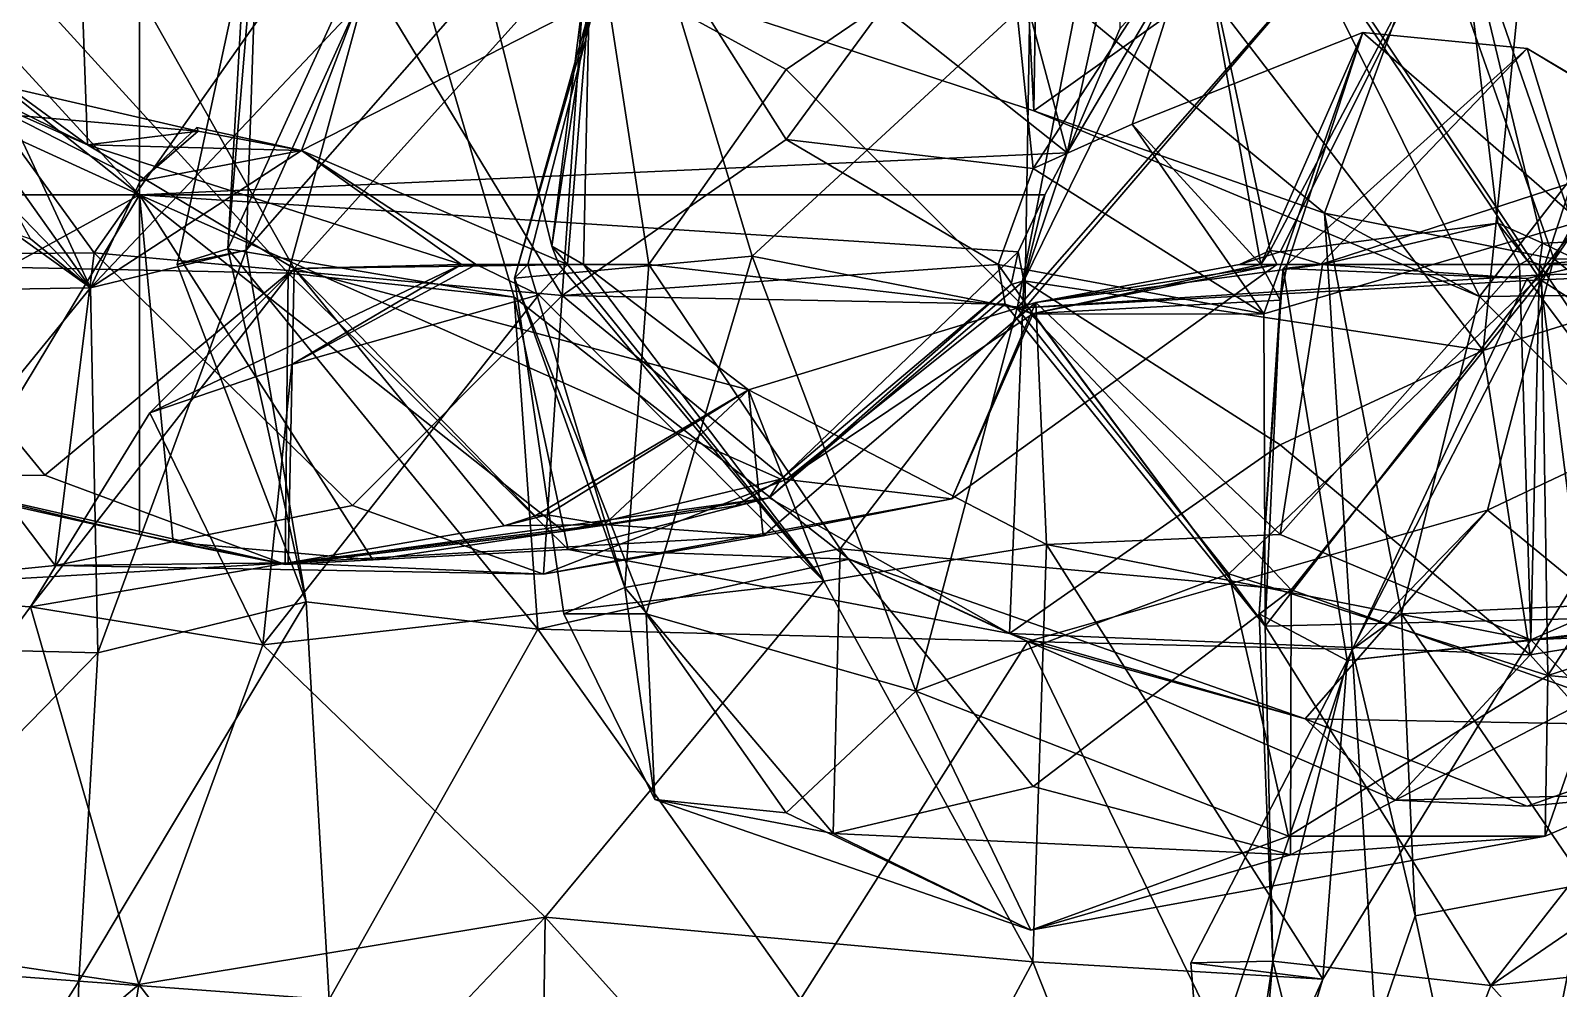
# Model space of a CAD drawing. Extents: x 290083 to 295691, y 4553739 to 4561622.
# Drawn here: x 294014.4 to 294092.4, y 4558674 to 4558722.9 of the extents above; entities that cross this region are included whole.
import ezdxf

# ---------------------------------------------------------------- set-up
doc = ezdxf.new("R2010")
doc.units = 0
doc.layers.add('Au_ppm_Pref_-_0_3', color=7, linetype='CONTINUOUS')

msp = doc.modelspace()

# ---------------------------------------------------------------- linework, layer by layer
at = {"layer": 'Au_ppm_Pref_-_0_3'}
for points in [[(294020, 4558714.485, 1944.21), (294004.933, 4558730.934, 1943.116), (294020, 4558754.17, 1941.615)], [(294020, 4558714.485, 1944.21), (294020, 4558754.17, 1941.615), (294067.305, 4558716.624, 1941.924)], [(294020, 4558754.17, 1941.615), (294060.63, 4558741.577, 1941.535), (294067.305, 4558716.624, 1941.924)], [(294067.305, 4558716.624, 1941.924), (294060.63, 4558741.577, 1941.535), (294070, 4558728.795, 1941.69)], [(294029.791, 4558728.744, 1871.391), (294041.559, 4558709.344, 1868.833), (294043.193, 4558732.762, 1867.617)], [(294052.974, 4558717.298, 1867.073), (294043.193, 4558732.762, 1867.617), (294041.559, 4558709.344, 1868.833)], [(294063.889, 4558732.182, 1865.335), (294043.193, 4558732.762, 1867.617), (294052.974, 4558717.298, 1867.073)], [(294043.665, 4558725.982, 1806.186), (294045.129, 4558731.682, 1812.45), (294039.13, 4558710.224, 1811.152)], [(294045.129, 4558731.682, 1812.45), (294051.239, 4558711.346, 1818.308), (294039.13, 4558710.224, 1811.152)], [(294068.36, 4558727.169, 1816.779), (294051.239, 4558711.346, 1818.308), (294045.129, 4558731.682, 1812.45)], [(294052.974, 4558717.298, 1867.073), (294065.573, 4558715.831, 1869.251), (294063.889, 4558732.182, 1865.335)], [(294073.99, 4558728.741, 1872.141), (294063.889, 4558732.182, 1865.335), (294065.573, 4558715.831, 1869.251)], [(294020, 4558714.485, 1944.21), (294002.825, 4558728.117, 1943.298), (294004.933, 4558730.934, 1943.116)], [(294087.278, 4558729.809, 1878.266), (294107.565, 4558716.855, 1876.827), (294114.126, 4558731.361, 1878.569)], [(294017.353, 4558717.029, 1895.654), (294003.129, 4558723.306, 1894.643), (294016.875, 4558730.268, 1889.346)], [(294027.577, 4558710.483, 1936.167), (294032.954, 4558730.207, 1930.76), (294012.967, 4558726.548, 1935.017)], [(294016.875, 4558730.268, 1889.346), (294043.002, 4558727.518, 1888.504), (294027.894, 4558710.722, 1888.793)], [(294017.353, 4558717.029, 1895.654), (294016.875, 4558730.268, 1889.346), (294027.894, 4558710.722, 1888.793)], [(294024.511, 4558711.726, 1924.818), (294021.917, 4558710.923, 1918.402), (294026.06, 4558730.1, 1918.571)], [(294026.06, 4558730.1, 1918.571), (294021.917, 4558710.923, 1918.402), (294025.446, 4558711.655, 1912.109)], [(294039.106, 4558709.253, 1930.624), (294024.511, 4558711.726, 1924.818), (294032.954, 4558730.207, 1930.76)], [(294032.954, 4558730.207, 1930.76), (294024.511, 4558711.726, 1924.818), (294025.476, 4558728.741, 1924.341)], [(294025.476, 4558728.741, 1924.341), (294024.511, 4558711.726, 1924.818), (294026.06, 4558730.1, 1918.571)], [(294039.756, 4558727.984, 1912.637), (294026.06, 4558730.1, 1918.571), (294025.446, 4558711.655, 1912.109)], [(294039.106, 4558709.253, 1930.624), (294032.954, 4558730.207, 1930.76), (294027.577, 4558710.483, 1936.167)], [(294052.974, 4558720.881, 1802.235), (294065.489, 4558729.417, 1805.355), (294043.665, 4558725.982, 1806.186)], [(294065.158, 4558708.712, 1801.386), (294065.489, 4558729.417, 1805.355), (294052.974, 4558720.881, 1802.235)], [(294080.405, 4558726.557, 1801.396), (294065.489, 4558729.417, 1805.355), (294065.158, 4558708.712, 1801.386)], [(294077.668, 4558711.635, 1876.827), (294087.278, 4558729.809, 1878.266), (294073.99, 4558728.741, 1872.141)], [(294087.278, 4558729.809, 1878.266), (294077.668, 4558711.635, 1876.827), (294078.172, 4558711.57, 1877.043)], [(294089.273, 4558713.041, 1882.766), (294087.278, 4558729.809, 1878.266), (294078.172, 4558711.57, 1877.043)], [(294089.273, 4558713.041, 1882.766), (294091.547, 4558712.02, 1882.766), (294087.278, 4558729.809, 1878.266)], [(294087.278, 4558729.809, 1878.266), (294091.547, 4558712.02, 1882.766), (294093.809, 4558710.923, 1881.334)], [(294087.278, 4558729.809, 1878.266), (294093.809, 4558710.923, 1881.334), (294099.034, 4558717.055, 1876.827)], [(294087.278, 4558729.809, 1878.266), (294099.034, 4558717.055, 1876.827), (294107.565, 4558716.855, 1876.827)], [(294003.737, 4558711.406, 1877.038), (294017.687, 4558711.522, 1871.197), (294005.231, 4558728.741, 1872.139)], [(294029.791, 4558728.744, 1871.391), (294005.231, 4558728.741, 1872.139), (294017.687, 4558711.522, 1871.197)], [(294029.791, 4558728.744, 1871.391), (294017.687, 4558711.522, 1871.197), (294041.559, 4558709.344, 1868.833)], [(294043.002, 4558727.518, 1888.504), (294036.869, 4558728.741, 1894.645), (294041.035, 4558711.857, 1894.645)], [(294042.922, 4558724.24, 1900.883), (294041.035, 4558711.857, 1894.645), (294036.869, 4558728.741, 1894.645)], [(294085.98, 4558728.741, 1914.721), (294065.24, 4558726.104, 1912.65), (294080.433, 4558713.538, 1911.673)], [(294073.99, 4558728.741, 1872.141), (294065.573, 4558715.831, 1869.251), (294070.633, 4558718.079, 1870.887)], [(294067.305, 4558716.624, 1941.924), (294070, 4558728.795, 1941.69), (294070, 4558722.958, 1941.792)], [(294073.99, 4558728.741, 1872.141), (294070.633, 4558718.079, 1870.887), (294077.186, 4558710.923, 1876.362)], [(294073.99, 4558728.741, 1872.141), (294077.186, 4558710.923, 1876.362), (294077.668, 4558711.635, 1876.827)], [(294078.956, 4558728.294, 1905.241), (294103.716, 4558729.183, 1904.318), (294088.335, 4558709.292, 1905.512)], [(294085.98, 4558728.741, 1914.721), (294080.433, 4558713.538, 1911.673), (294092.123, 4558711.218, 1918.062)], [(294091.5, 4558710.394, 1821.499), (294080.564, 4558726.76, 1821.585), (294097.517, 4558728.741, 1820.613)], [(294100.69, 4558726.689, 1919.501), (294085.98, 4558728.741, 1914.721), (294092.123, 4558711.218, 1918.062)], [(294116.415, 4558709.592, 1904.893), (294088.335, 4558709.292, 1905.512), (294103.716, 4558729.183, 1904.318)], [(294091.5, 4558710.394, 1821.499), (294097.517, 4558728.741, 1820.613), (294105.319, 4558710.768, 1820.084)], [(294002.829, 4558722.347, 1943.926), (294002.825, 4558728.117, 1943.298), (294020, 4558714.485, 1944.21)], [(294039.756, 4558727.984, 1912.637), (294025.446, 4558711.655, 1912.109), (294031.063, 4558724.091, 1906.523)], [(294065.611, 4558718.768, 1906.523), (294051.596, 4558723.398, 1906.253), (294065.745, 4558727.823, 1900.641)], [(294088.335, 4558709.292, 1905.512), (294065.611, 4558718.768, 1906.523), (294078.956, 4558728.294, 1905.241)], [(294078.956, 4558728.294, 1905.241), (294065.611, 4558718.768, 1906.523), (294065.745, 4558727.823, 1900.641)], [(294073.18, 4558726.549, 1940.614), (294090.712, 4558728.26, 1938.833), (294088.53, 4558706.541, 1939.642)], [(294088.53, 4558706.541, 1939.642), (294090.712, 4558728.26, 1938.833), (294103.334, 4558711.19, 1938.829)], [(294103.334, 4558711.19, 1938.829), (294090.712, 4558728.26, 1938.833), (294113.31, 4558726.792, 1935.562)], [(294043.002, 4558727.518, 1888.504), (294042.638, 4558710.923, 1893.578), (294027.894, 4558710.722, 1888.793)], [(294043.002, 4558727.518, 1888.504), (294041.035, 4558711.857, 1894.645), (294042.638, 4558710.923, 1893.578)], [(294051.239, 4558711.346, 1818.308), (294068.36, 4558727.169, 1816.779), (294064.76, 4558708.7, 1821.458)], [(294068.36, 4558727.169, 1816.779), (294080.564, 4558726.76, 1821.585), (294064.76, 4558708.7, 1821.458)], [(294006.368, 4558710.923, 1938.007), (294027.577, 4558710.483, 1936.167), (294012.967, 4558726.548, 1935.017)], [(294091.5, 4558710.394, 1821.499), (294064.76, 4558708.7, 1821.458), (294080.564, 4558726.76, 1821.585)], [(294065.093, 4558710.1, 1941.682), (294067.305, 4558716.624, 1941.924), (294073.18, 4558726.549, 1940.614)], [(294073.18, 4558726.549, 1940.614), (294088.53, 4558706.541, 1939.642), (294065.093, 4558710.1, 1941.682)], [(294080.405, 4558726.557, 1801.396), (294065.158, 4558708.712, 1801.386), (294091.442, 4558710.142, 1801.367)], [(294067.305, 4558716.624, 1941.924), (294070, 4558722.958, 1941.792), (294073.18, 4558726.549, 1940.614)], [(294080.405, 4558726.557, 1801.396), (294091.442, 4558710.142, 1801.367), (294101.517, 4558724.843, 1801.788)], [(294100.69, 4558726.689, 1919.501), (294092.123, 4558711.218, 1918.062), (294109.109, 4558710.923, 1918.952)], [(294043.665, 4558725.982, 1806.186), (294039.13, 4558710.224, 1811.152), (294039.802, 4558710.923, 1805.555)], [(294043.665, 4558725.982, 1806.186), (294039.802, 4558710.923, 1805.555), (294045.985, 4558710.923, 1802.26)], [(294043.665, 4558725.982, 1806.186), (294045.985, 4558710.923, 1802.26), (294052.974, 4558720.881, 1802.235)], [(294051.596, 4558723.398, 1906.253), (294065.611, 4558718.768, 1906.523), (294065.24, 4558726.104, 1912.65)], [(294065.611, 4558718.768, 1906.523), (294080.433, 4558713.538, 1911.673), (294065.24, 4558726.104, 1912.65)], [(294091.442, 4558710.142, 1801.367), (294109.689, 4558710.923, 1802.576), (294101.517, 4558724.843, 1801.788)], [(294031.063, 4558724.091, 1906.523), (294025.446, 4558711.655, 1912.109), (294017.506, 4558709.742, 1905.438)], [(294028.262, 4558716.744, 1900.984), (294031.063, 4558724.091, 1906.523), (294017.506, 4558709.742, 1905.438)], [(294031.063, 4558724.091, 1906.523), (294028.262, 4558716.744, 1900.984), (294042.922, 4558724.24, 1900.883)], [(294028.262, 4558716.744, 1900.984), (294041.837, 4558710.923, 1895.334), (294042.922, 4558724.24, 1900.883)], [(294042.922, 4558724.24, 1900.883), (294041.837, 4558710.923, 1895.334), (294041.035, 4558711.857, 1894.645)], [(294017.353, 4558717.029, 1895.654), (294009.598, 4558720.852, 1900.584), (294003.129, 4558723.306, 1894.643)], [(293999.455, 4558714.485, 1944.894), (294002.829, 4558722.347, 1943.926), (294020, 4558714.485, 1944.21)], [(294082.394, 4558722.771, 1870.887), (294077.186, 4558710.923, 1876.362), (294070.633, 4558718.079, 1870.887)], [(294082.394, 4558722.771, 1870.887), (294070.633, 4558718.079, 1870.887), (294077.342, 4558708.409, 1866.797)], [(294082.394, 4558722.771, 1870.887), (294078.524, 4558710.923, 1876.661), (294077.186, 4558710.923, 1876.362)], [(294082.394, 4558722.771, 1870.887), (294077.342, 4558708.409, 1866.797), (294093.47, 4558713.123, 1869.104)], [(294082.394, 4558722.771, 1870.887), (294090.771, 4558721.946, 1874.562), (294078.524, 4558710.923, 1876.661)], [(294082.394, 4558722.771, 1870.887), (294093.47, 4558713.123, 1869.104), (294090.771, 4558721.946, 1874.562)], [(294080.227, 4558710.923, 1876.827), (294078.524, 4558710.923, 1876.661), (294090.771, 4558721.946, 1874.562)], [(294080.227, 4558710.923, 1876.827), (294090.771, 4558721.946, 1874.562), (294099.034, 4558717.055, 1876.827)], [(294090.771, 4558721.946, 1874.562), (294093.47, 4558713.123, 1869.104), (294103.371, 4558714.366, 1875.679)], [(294090.771, 4558721.946, 1874.562), (294103.371, 4558714.366, 1875.679), (294099.034, 4558717.055, 1876.827)], [(294017.506, 4558709.742, 1905.438), (294013.59, 4558713.786, 1904.358), (294009.598, 4558720.852, 1900.584)], [(294009.598, 4558720.852, 1900.584), (294017.353, 4558717.029, 1895.654), (294013.349, 4558719.966, 1900.519)], [(294013.404, 4558718.558, 1901.394), (294017.506, 4558709.742, 1905.438), (294009.598, 4558720.852, 1900.584)], [(294065.158, 4558708.712, 1801.386), (294052.974, 4558720.881, 1802.235), (294045.985, 4558710.923, 1802.26)], [(294023.002, 4558717.724, 1900.445), (294013.349, 4558719.966, 1900.519), (294017.353, 4558717.029, 1895.654)], [(294013.349, 4558719.966, 1900.519), (294023.002, 4558717.724, 1900.445), (294013.404, 4558718.558, 1901.394)], [(294020.034, 4558715.183, 1902.494), (294017.506, 4558709.742, 1905.438), (294013.404, 4558718.558, 1901.394)], [(294013.404, 4558718.558, 1901.394), (294023.002, 4558717.724, 1900.445), (294020.034, 4558715.183, 1902.494)], [(294088.335, 4558709.292, 1905.512), (294080.433, 4558713.538, 1911.673), (294065.611, 4558718.768, 1906.523)], [(294028.262, 4558716.744, 1900.984), (294023.002, 4558717.724, 1900.445), (294017.353, 4558717.029, 1895.654)], [(294022.923, 4558717.919, 1900.869), (294028.262, 4558716.744, 1900.984), (294020.034, 4558715.183, 1902.494)], [(294023.002, 4558717.724, 1900.445), (294022.923, 4558717.919, 1900.869), (294020.034, 4558715.183, 1902.494)], [(294028.262, 4558716.744, 1900.984), (294022.923, 4558717.919, 1900.869), (294023.002, 4558717.724, 1900.445)], [(294070.633, 4558718.079, 1870.887), (294065.573, 4558715.831, 1869.251), (294077.342, 4558708.409, 1866.797)], [(294028.262, 4558716.744, 1900.984), (294017.353, 4558717.029, 1895.654), (294036.428, 4558710.923, 1894.645)], [(294036.428, 4558710.923, 1894.645), (294017.353, 4558717.029, 1895.654), (294027.894, 4558710.722, 1888.793)], [(294052.974, 4558717.298, 1867.073), (294041.559, 4558709.344, 1868.833), (294063.783, 4558710.923, 1870.043)], [(294052.974, 4558717.298, 1867.073), (294063.783, 4558710.923, 1870.043), (294065.573, 4558715.831, 1869.251)], [(294093.809, 4558710.923, 1881.334), (294080.227, 4558710.923, 1876.827), (294099.034, 4558717.055, 1876.827)], [(294020.034, 4558715.183, 1902.494), (294028.262, 4558716.744, 1900.984), (294017.506, 4558709.742, 1905.438)], [(294067.305, 4558716.624, 1941.924), (294066.176, 4558714.485, 1942.115), (294020, 4558714.485, 1944.21)], [(294028.262, 4558716.744, 1900.984), (294037.166, 4558710.923, 1896.157), (294041.837, 4558710.923, 1895.334)], [(294028.262, 4558716.744, 1900.984), (294036.428, 4558710.923, 1894.645), (294037.166, 4558710.923, 1896.157)], [(294065.093, 4558710.1, 1941.682), (294066.176, 4558714.485, 1942.115), (294067.305, 4558716.624, 1941.924)], [(294065.573, 4558715.831, 1869.251), (294063.783, 4558710.923, 1870.043), (294077.342, 4558708.409, 1866.797)], [(294002.714, 4558704.974, 1945.211), (293999.455, 4558714.485, 1944.894), (294020, 4558714.485, 1944.21)], [(294020, 4558714.485, 1944.21), (294010.793, 4558699.228, 1945.198), (294002.714, 4558704.974, 1945.211)], [(294020, 4558714.485, 1944.21), (294020, 4558697.15, 1944.985), (294010.793, 4558699.228, 1945.198)], [(294020, 4558714.485, 1944.21), (294021.724, 4558696.764, 1944.902), (294020, 4558697.15, 1944.985)], [(294020, 4558714.485, 1944.21), (294031.905, 4558695.864, 1944.353), (294021.724, 4558696.764, 1944.902)], [(294020, 4558714.485, 1944.21), (294041.627, 4558697.32, 1943.725), (294031.905, 4558695.864, 1944.353)], [(294064.809, 4558711.575, 1942.261), (294020, 4558714.485, 1944.21), (294066.176, 4558714.485, 1942.115)], [(294041.627, 4558697.32, 1943.725), (294020, 4558714.485, 1944.21), (294052.708, 4558699.978, 1943.146)], [(294052.708, 4558699.978, 1943.146), (294020, 4558714.485, 1944.21), (294064.809, 4558711.575, 1942.261)], [(294064.809, 4558711.575, 1942.261), (294066.176, 4558714.485, 1942.115), (294065.093, 4558710.1, 1941.682)], [(294017.506, 4558709.742, 1905.438), (294014.442, 4558712.243, 1905.194), (294013.59, 4558713.786, 1904.358)], [(294077.412, 4558692.469, 1870.643), (294093.47, 4558713.123, 1869.104), (294077.342, 4558708.409, 1866.797)], [(294103.746, 4558693.105, 1868.127), (294093.47, 4558713.123, 1869.104), (294077.412, 4558692.469, 1870.643)], [(294080.33, 4558710.923, 1882.766), (294089.273, 4558713.041, 1882.766), (294078.172, 4558711.57, 1877.043)], [(294080.33, 4558710.923, 1882.766), (294090.375, 4558710.923, 1882.953), (294089.273, 4558713.041, 1882.766)], [(294092.123, 4558711.218, 1918.062), (294080.433, 4558713.538, 1911.673), (294081.849, 4558691.275, 1918.685)], [(294081.849, 4558691.275, 1918.685), (294080.433, 4558713.538, 1911.673), (294084.354, 4558693.105, 1911.074)], [(294084.354, 4558693.105, 1911.074), (294080.433, 4558713.538, 1911.673), (294088.335, 4558709.292, 1905.512)], [(294090.375, 4558710.923, 1882.953), (294090.771, 4558711.135, 1882.837), (294089.273, 4558713.041, 1882.766)], [(294091.547, 4558712.02, 1882.766), (294089.273, 4558713.041, 1882.766), (294090.771, 4558711.135, 1882.837)], [(294103.371, 4558693.272, 1882.822), (294114, 4558712.995, 1883.379), (294091.402, 4558710.923, 1883.063)], [(294091.547, 4558712.02, 1882.766), (294091.402, 4558710.923, 1883.063), (294114, 4558712.995, 1883.379)], [(294114, 4558712.995, 1883.379), (294093.809, 4558710.923, 1881.334), (294091.547, 4558712.02, 1882.766)], [(294017.506, 4558709.742, 1905.438), (293989.62, 4558709.273, 1904.385), (294013.64, 4558712.51, 1905.15)], [(294017.506, 4558709.742, 1905.438), (294013.64, 4558712.51, 1905.15), (294014.442, 4558712.243, 1905.194)], [(294002.233, 4558694.231, 1883.304), (294015.708, 4558695.572, 1877.398), (294003.737, 4558711.406, 1877.038)], [(294003.737, 4558711.406, 1877.038), (294015.708, 4558695.572, 1877.398), (294017.687, 4558711.522, 1871.197)], [(294015.708, 4558695.572, 1877.398), (294030.857, 4558698.629, 1871.276), (294017.687, 4558711.522, 1871.197)], [(294017.876, 4558691.114, 1911.943), (294017.506, 4558709.742, 1905.438), (294025.446, 4558711.655, 1912.109)], [(294017.687, 4558711.522, 1871.197), (294030.857, 4558698.629, 1871.276), (294041.559, 4558709.344, 1868.833)], [(294028.499, 4558693.715, 1918.579), (294017.876, 4558691.114, 1911.943), (294025.446, 4558711.655, 1912.109)], [(294021.917, 4558710.923, 1918.402), (294024.511, 4558711.726, 1924.818), (294028.499, 4558693.715, 1918.579)], [(294025.446, 4558711.655, 1912.109), (294021.917, 4558710.923, 1918.402), (294028.499, 4558693.715, 1918.579)], [(294040.315, 4558692.328, 1924.568), (294024.511, 4558711.726, 1924.818), (294039.106, 4558709.253, 1930.624)], [(294024.511, 4558711.726, 1924.818), (294040.315, 4558692.328, 1924.568), (294028.499, 4558693.715, 1918.579)], [(294051.239, 4558711.346, 1818.308), (294045.846, 4558693.105, 1814.854), (294039.13, 4558710.224, 1811.152)], [(294041.837, 4558710.923, 1895.334), (294041.381, 4558710.923, 1894.645), (294041.035, 4558711.857, 1894.645)], [(294041.381, 4558710.923, 1894.645), (294042.638, 4558710.923, 1893.578), (294041.035, 4558711.857, 1894.645)], [(294051.239, 4558711.346, 1818.308), (294059.6, 4558689.15, 1818.679), (294045.846, 4558693.105, 1814.854)], [(294059.6, 4558689.15, 1818.679), (294051.239, 4558711.346, 1818.308), (294064.76, 4558708.7, 1821.458)], [(294064.455, 4558709.902, 1942.325), (294052.708, 4558699.978, 1943.146), (294064.809, 4558711.575, 1942.261)], [(294064.809, 4558711.575, 1942.261), (294065.093, 4558710.1, 1941.682), (294064.455, 4558709.902, 1942.325)], [(294076.092, 4558710.923, 1877.807), (294078.172, 4558711.57, 1877.043), (294077.668, 4558711.635, 1876.827)], [(294076.092, 4558710.923, 1877.807), (294077.668, 4558711.635, 1876.827), (294078.003, 4558710.923, 1876.827)], [(294080.33, 4558710.923, 1882.766), (294078.172, 4558711.57, 1877.043), (294076.092, 4558710.923, 1877.807)], [(294077.668, 4558711.635, 1876.827), (294077.186, 4558710.923, 1876.362), (294078.003, 4558710.923, 1876.827)], [(294091.402, 4558710.923, 1883.063), (294091.547, 4558712.02, 1882.766), (294090.771, 4558711.135, 1882.837)], [(294007.554, 4558700.143, 1942.159), (294015.176, 4558700.183, 1938.579), (294006.368, 4558710.923, 1938.007)], [(294006.368, 4558710.923, 1938.007), (294015.176, 4558700.183, 1938.579), (294027.577, 4558710.483, 1936.167)], [(294014.452, 4558693.458, 1889.051), (294020.526, 4558703.358, 1894.645), (294027.894, 4558710.722, 1888.793)], [(294014.452, 4558693.458, 1889.051), (294027.894, 4558710.722, 1888.793), (294027.582, 4558695.706, 1882.593)], [(294027.775, 4558705.823, 1898.884), (294036.428, 4558710.923, 1894.645), (294020.526, 4558703.358, 1894.645)], [(294036.428, 4558710.923, 1894.645), (294027.894, 4558710.722, 1888.793), (294020.526, 4558703.358, 1894.645)], [(294027.894, 4558710.722, 1888.793), (294038.604, 4558697.593, 1886.484), (294027.582, 4558695.706, 1882.593)], [(294027.775, 4558705.823, 1898.884), (294040.375, 4558709.376, 1895.16), (294037.166, 4558710.923, 1896.157)], [(294027.775, 4558705.823, 1898.884), (294037.166, 4558710.923, 1896.157), (294036.428, 4558710.923, 1894.645)], [(294042.638, 4558710.923, 1893.578), (294051.054, 4558704.524, 1887.478), (294027.894, 4558710.722, 1888.793)], [(294027.894, 4558710.722, 1888.793), (294040.177, 4558698.098, 1887.135), (294038.604, 4558697.593, 1886.484)], [(294027.894, 4558710.722, 1888.793), (294051.054, 4558704.524, 1887.478), (294040.177, 4558698.098, 1887.135)], [(294037.166, 4558710.923, 1896.157), (294040.375, 4558709.376, 1895.16), (294041.837, 4558710.923, 1895.334)], [(294044.761, 4558694.453, 1806.069), (294039.802, 4558710.923, 1805.555), (294039.13, 4558710.224, 1811.152)], [(294039.802, 4558710.923, 1805.555), (294044.761, 4558694.453, 1806.069), (294045.985, 4558710.923, 1802.26)], [(294054.902, 4558694.761, 1895.243), (294041.837, 4558710.923, 1895.334), (294040.375, 4558709.376, 1895.16)], [(294054.902, 4558694.761, 1895.243), (294041.381, 4558710.923, 1894.645), (294041.837, 4558710.923, 1895.334)], [(294054.902, 4558694.761, 1895.243), (294042.638, 4558710.923, 1893.578), (294041.381, 4558710.923, 1894.645)], [(294064.144, 4558708.902, 1870.887), (294063.783, 4558710.923, 1870.043), (294041.559, 4558709.344, 1868.833)], [(294054.902, 4558694.761, 1895.243), (294051.054, 4558704.524, 1887.478), (294042.638, 4558710.923, 1893.578)], [(294044.761, 4558694.453, 1806.069), (294055.736, 4558696.421, 1802.023), (294045.985, 4558710.923, 1802.26)], [(294065.158, 4558708.712, 1801.386), (294045.985, 4558710.923, 1802.26), (294055.736, 4558696.421, 1802.023)], [(294065.719, 4558708.984, 1882.885), (294078.003, 4558710.923, 1876.827), (294061.426, 4558698.969, 1876.827)], [(294078.003, 4558710.923, 1876.827), (294065.573, 4558708.429, 1871.719), (294061.426, 4558698.969, 1876.827)], [(294064.144, 4558708.902, 1870.887), (294065.573, 4558708.392, 1870.044), (294063.783, 4558710.923, 1870.043)], [(294077.342, 4558708.409, 1866.797), (294063.783, 4558710.923, 1870.043), (294065.573, 4558708.392, 1870.044)], [(294078.003, 4558710.923, 1876.827), (294077.186, 4558710.923, 1876.362), (294065.573, 4558708.429, 1871.719)], [(294078.172, 4558709.105, 1876.221), (294065.573, 4558708.429, 1871.719), (294077.186, 4558710.923, 1876.362)], [(294080.33, 4558710.923, 1882.766), (294065.719, 4558708.984, 1882.885), (294078.172, 4558697.153, 1884.115)], [(294065.719, 4558708.984, 1882.885), (294080.33, 4558710.923, 1882.766), (294076.092, 4558710.923, 1877.807)], [(294065.719, 4558708.984, 1882.885), (294076.092, 4558710.923, 1877.807), (294078.003, 4558710.923, 1876.827)], [(294081.588, 4558690.715, 1881.953), (294077.106, 4558693.105, 1876.827), (294078.318, 4558710.717, 1876.827)], [(294078.172, 4558709.105, 1876.221), (294078.318, 4558710.717, 1876.827), (294077.106, 4558693.105, 1876.827)], [(294078.524, 4558710.923, 1876.661), (294078.172, 4558709.105, 1876.221), (294077.186, 4558710.923, 1876.362)], [(294080.33, 4558710.923, 1882.766), (294078.172, 4558697.153, 1884.115), (294090.375, 4558710.923, 1882.953)], [(294090.961, 4558691.782, 1889.148), (294090.375, 4558710.923, 1882.953), (294078.172, 4558697.153, 1884.115)], [(294078.318, 4558710.717, 1876.827), (294078.172, 4558709.105, 1876.221), (294078.524, 4558710.923, 1876.661)], [(294090.771, 4558710.209, 1882.528), (294078.318, 4558710.717, 1876.827), (294080.227, 4558710.923, 1876.827)], [(294078.318, 4558710.717, 1876.827), (294078.524, 4558710.923, 1876.661), (294080.227, 4558710.923, 1876.827)], [(294081.588, 4558690.715, 1881.953), (294078.318, 4558710.717, 1876.827), (294090.771, 4558710.209, 1882.528)], [(294090.771, 4558710.209, 1882.528), (294080.227, 4558710.923, 1876.827), (294093.809, 4558710.923, 1881.334)], [(294088.751, 4558698.387, 1925.15), (294092.123, 4558711.218, 1918.062), (294081.849, 4558691.275, 1918.685)], [(294088.53, 4558706.541, 1939.642), (294103.334, 4558711.19, 1938.829), (294090.922, 4558691.009, 1938.486)], [(294100.956, 4558704.154, 1923.223), (294092.123, 4558711.218, 1918.062), (294088.751, 4558698.387, 1925.15)], [(294090.375, 4558710.923, 1882.953), (294091.402, 4558710.923, 1883.063), (294090.771, 4558711.135, 1882.837)], [(294091.402, 4558710.923, 1883.063), (294090.375, 4558710.923, 1882.953), (294090.961, 4558691.782, 1889.148)], [(294103.481, 4558693.115, 1882.677), (294090.771, 4558710.209, 1882.528), (294093.809, 4558710.923, 1881.334)], [(294113.716, 4558694.735, 1935.605), (294090.922, 4558691.009, 1938.486), (294103.334, 4558711.19, 1938.829)], [(294103.371, 4558693.272, 1882.822), (294091.402, 4558710.923, 1883.063), (294090.961, 4558691.782, 1889.148)], [(294091.442, 4558710.142, 1801.367), (294103.371, 4558702.558, 1802.767), (294109.689, 4558710.923, 1802.576)], [(294091.5, 4558710.394, 1821.499), (294105.319, 4558710.768, 1820.084), (294091.83, 4558689.962, 1819.263)], [(294091.83, 4558689.962, 1819.263), (294105.319, 4558710.768, 1820.084), (294108.944, 4558695.459, 1816.549)], [(294109.109, 4558710.923, 1918.952), (294092.123, 4558711.218, 1918.062), (294100.956, 4558704.154, 1923.223)], [(294015.176, 4558700.183, 1938.579), (294027.423, 4558695.619, 1942.379), (294027.577, 4558710.483, 1936.167)], [(294027.423, 4558695.619, 1942.379), (294041.867, 4558696.393, 1936.613), (294027.577, 4558710.483, 1936.167)], [(294041.867, 4558696.393, 1936.613), (294039.106, 4558709.253, 1930.624), (294027.577, 4558710.483, 1936.167)], [(294041.639, 4558693.105, 1811.494), (294039.13, 4558710.224, 1811.152), (294045.846, 4558693.105, 1814.854)], [(294044.761, 4558694.453, 1806.069), (294039.13, 4558710.224, 1811.152), (294041.639, 4558693.105, 1811.494)], [(294065.093, 4558710.1, 1941.682), (294052.121, 4558699.02, 1942.376), (294064.455, 4558709.902, 1942.325)], [(294064.371, 4558692.095, 1936.209), (294052.121, 4558699.02, 1942.376), (294065.093, 4558710.1, 1941.682)], [(294064.455, 4558709.902, 1942.325), (294052.121, 4558699.02, 1942.376), (294052.708, 4558699.978, 1943.146)], [(294065.093, 4558710.1, 1941.682), (294078.172, 4558701.733, 1939.283), (294064.371, 4558692.095, 1936.209)], [(294075.563, 4558695.136, 1821.466), (294064.76, 4558708.7, 1821.458), (294091.5, 4558710.394, 1821.499)], [(294065.093, 4558710.1, 1941.682), (294088.53, 4558706.541, 1939.642), (294078.172, 4558701.733, 1939.283)], [(294091.442, 4558710.142, 1801.367), (294065.158, 4558708.712, 1801.386), (294078.729, 4558694.325, 1801.723)], [(294091.83, 4558689.962, 1819.263), (294075.563, 4558695.136, 1821.466), (294091.5, 4558710.394, 1821.499)], [(294078.729, 4558694.325, 1801.723), (294094.161, 4558688.866, 1804.065), (294091.442, 4558710.142, 1801.367)], [(294103.481, 4558693.115, 1882.677), (294081.588, 4558690.715, 1881.953), (294090.771, 4558710.209, 1882.528)], [(294091.442, 4558710.142, 1801.367), (294094.161, 4558688.866, 1804.065), (294103.371, 4558702.558, 1802.767)], [(293989.62, 4558709.273, 1904.385), (294017.506, 4558709.742, 1905.438), (294002.644, 4558691.498, 1905.796)], [(294002.644, 4558691.498, 1905.796), (294017.506, 4558709.742, 1905.438), (294017.876, 4558691.114, 1911.943)], [(294054.902, 4558694.761, 1895.243), (294040.375, 4558709.376, 1895.16), (294026.295, 4558691.522, 1896.422)], [(294027.775, 4558705.823, 1898.884), (294026.295, 4558691.522, 1896.422), (294040.375, 4558709.376, 1895.16)], [(294041.559, 4558709.344, 1868.833), (294030.857, 4558698.629, 1871.276), (294040.599, 4558695.127, 1876.614)], [(294041.867, 4558696.393, 1936.613), (294056.188, 4558695.895, 1930.305), (294039.106, 4558709.253, 1930.624)], [(294039.106, 4558709.253, 1930.624), (294056.188, 4558695.895, 1930.305), (294040.315, 4558692.328, 1924.568)], [(294040.599, 4558695.127, 1876.614), (294052.974, 4558699.952, 1873.17), (294041.559, 4558709.344, 1868.833)], [(294052.974, 4558699.952, 1873.17), (294064.144, 4558708.902, 1870.887), (294041.559, 4558709.344, 1868.833)], [(294078.172, 4558709.105, 1876.221), (294077.412, 4558692.469, 1870.643), (294065.573, 4558708.429, 1871.719)], [(294078.172, 4558709.105, 1876.221), (294077.106, 4558693.105, 1876.827), (294077.412, 4558692.469, 1870.643)], [(294084.354, 4558693.105, 1911.074), (294088.335, 4558709.292, 1905.512), (294103.566, 4558693.976, 1906.779)], [(294116.415, 4558709.592, 1904.893), (294103.566, 4558693.976, 1906.779), (294088.335, 4558709.292, 1905.512)], [(294051.054, 4558704.524, 1887.478), (294066.262, 4558696.64, 1889.578), (294065.719, 4558708.984, 1882.885)], [(294051.054, 4558704.524, 1887.478), (294065.719, 4558708.984, 1882.885), (294051.801, 4558697.082, 1881.993)], [(294051.801, 4558697.082, 1881.993), (294065.719, 4558708.984, 1882.885), (294061.426, 4558698.969, 1876.827)], [(294052.974, 4558699.952, 1873.17), (294065.573, 4558708.429, 1871.719), (294064.144, 4558708.902, 1870.887)], [(294052.974, 4558699.952, 1873.17), (294061.426, 4558698.969, 1876.827), (294065.573, 4558708.429, 1871.719)], [(294065.158, 4558708.712, 1801.386), (294055.736, 4558696.421, 1802.023), (294078.729, 4558694.325, 1801.723)], [(294064.76, 4558708.7, 1821.458), (294075.563, 4558695.136, 1821.466), (294059.6, 4558689.15, 1818.679)], [(294064.144, 4558708.902, 1870.887), (294065.573, 4558708.429, 1871.719), (294077.412, 4558692.469, 1870.643)], [(294065.573, 4558708.392, 1870.044), (294064.144, 4558708.902, 1870.887), (294077.412, 4558692.469, 1870.643)], [(294077.342, 4558708.409, 1866.797), (294065.573, 4558708.392, 1870.044), (294077.412, 4558692.469, 1870.643)], [(294066.262, 4558696.64, 1889.578), (294078.172, 4558697.153, 1884.115), (294065.719, 4558708.984, 1882.885)], [(294090.922, 4558691.009, 1938.486), (294078.172, 4558701.733, 1939.283), (294088.53, 4558706.541, 1939.642)], [(294027.775, 4558705.823, 1898.884), (294020.526, 4558703.358, 1894.645), (294026.295, 4558691.522, 1896.422)], [(294040.177, 4558698.098, 1887.135), (294051.054, 4558704.524, 1887.478), (294040.793, 4558698.155, 1887.123)], [(294043.724, 4558697.657, 1885.609), (294040.793, 4558698.155, 1887.123), (294051.054, 4558704.524, 1887.478)], [(294043.724, 4558697.657, 1885.609), (294051.054, 4558704.524, 1887.478), (294051.801, 4558697.082, 1881.993)], [(294054.902, 4558694.761, 1895.243), (294066.262, 4558696.64, 1889.578), (294051.054, 4558704.524, 1887.478)], [(294100.956, 4558704.154, 1923.223), (294088.751, 4558698.387, 1925.15), (294102.186, 4558687.343, 1929.82)], [(294026.295, 4558691.522, 1896.422), (294020.526, 4558703.358, 1894.645), (294014.452, 4558693.458, 1889.051)], [(294078.172, 4558701.733, 1939.283), (294090.922, 4558691.009, 1938.486), (294064.371, 4558692.095, 1936.209)], [(294007.554, 4558700.143, 1942.159), (294027.423, 4558695.619, 1942.379), (294015.176, 4558700.183, 1938.579)], [(294020, 4558697.15, 1944.985), (294007.554, 4558700.143, 1942.159), (294010.793, 4558699.228, 1945.198)], [(294027.423, 4558695.619, 1942.379), (294007.554, 4558700.143, 1942.159), (294020, 4558697.15, 1944.985)], [(294040.599, 4558695.127, 1876.614), (294061.426, 4558698.969, 1876.827), (294052.974, 4558699.952, 1873.17)], [(294050.399, 4558698.61, 1943.29), (294041.627, 4558697.32, 1943.725), (294052.708, 4558699.978, 1943.146)], [(294052.121, 4558699.02, 1942.376), (294050.399, 4558698.61, 1943.29), (294052.708, 4558699.978, 1943.146)], [(294102.92, 4558692.306, 1894.861), (294110.811, 4558700.4, 1888.705), (294090.961, 4558691.782, 1889.148)], [(294103.371, 4558693.272, 1882.822), (294090.961, 4558691.782, 1889.148), (294110.811, 4558700.4, 1888.705)], [(294052.121, 4558699.02, 1942.376), (294027.423, 4558695.619, 1942.379), (294041.627, 4558697.32, 1943.725)], [(294052.121, 4558699.02, 1942.376), (294041.867, 4558696.393, 1936.613), (294027.423, 4558695.619, 1942.379)], [(294051.801, 4558697.082, 1881.993), (294061.426, 4558698.969, 1876.827), (294040.599, 4558695.127, 1876.614)], [(294052.121, 4558699.02, 1942.376), (294041.627, 4558697.32, 1943.725), (294050.399, 4558698.61, 1943.29)], [(294052.121, 4558699.02, 1942.376), (294064.371, 4558692.095, 1936.209), (294041.867, 4558696.393, 1936.613)], [(294015.708, 4558695.572, 1877.398), (294040.599, 4558695.127, 1876.614), (294030.857, 4558698.629, 1871.276)], [(294038.604, 4558697.593, 1886.484), (294040.177, 4558698.098, 1887.135), (294040.793, 4558698.155, 1887.123)], [(294038.604, 4558697.593, 1886.484), (294040.793, 4558698.155, 1887.123), (294043.724, 4558697.657, 1885.609)], [(294065.306, 4558691.689, 1924.691), (294079.441, 4558687.745, 1929.897), (294088.751, 4558698.387, 1925.15)], [(294088.751, 4558698.387, 1925.15), (294081.849, 4558691.275, 1918.685), (294065.306, 4558691.689, 1924.691)], [(294102.186, 4558687.343, 1929.82), (294088.751, 4558698.387, 1925.15), (294079.441, 4558687.745, 1929.897)], [(294041.627, 4558697.32, 1943.725), (294027.423, 4558695.619, 1942.379), (294031.905, 4558695.864, 1944.353)], [(294038.604, 4558697.593, 1886.484), (294043.724, 4558697.657, 1885.609), (294027.582, 4558695.706, 1882.593)], [(294051.801, 4558697.082, 1881.993), (294027.582, 4558695.706, 1882.593), (294043.724, 4558697.657, 1885.609)], [(294021.724, 4558696.764, 1944.902), (294027.423, 4558695.619, 1942.379), (294020, 4558697.15, 1944.985)], [(294027.423, 4558695.619, 1942.379), (294021.724, 4558696.764, 1944.902), (294031.905, 4558695.864, 1944.353)], [(294027.582, 4558695.706, 1882.593), (294051.801, 4558697.082, 1881.993), (294040.599, 4558695.127, 1876.614)], [(294054.902, 4558694.761, 1895.243), (294065.562, 4558675.348, 1894.349), (294066.262, 4558696.64, 1889.578)], [(294066.262, 4558696.64, 1889.578), (294065.562, 4558675.348, 1894.349), (294080.343, 4558674.461, 1889)], [(294066.262, 4558696.64, 1889.578), (294090.961, 4558691.782, 1889.148), (294078.172, 4558697.153, 1884.115)], [(294066.262, 4558696.64, 1889.578), (294080.343, 4558674.461, 1889), (294090.961, 4558691.782, 1889.148)], [(294065.306, 4558691.689, 1924.691), (294040.315, 4558692.328, 1924.568), (294056.188, 4558695.895, 1930.305)], [(294056.188, 4558695.895, 1930.305), (294041.867, 4558696.393, 1936.613), (294064.371, 4558692.095, 1936.209)], [(294055.736, 4558696.421, 1802.023), (294044.761, 4558694.453, 1806.069), (294055.38, 4558681.887, 1806.621)], [(294055.736, 4558696.421, 1802.023), (294055.38, 4558681.887, 1806.621), (294065.573, 4558684.29, 1802.617)], [(294078.729, 4558694.325, 1801.723), (294055.736, 4558696.421, 1802.023), (294065.573, 4558684.29, 1802.617)], [(294056.188, 4558695.895, 1930.305), (294064.371, 4558692.095, 1936.209), (294079.441, 4558687.745, 1929.897)], [(294079.441, 4558687.745, 1929.897), (294065.306, 4558691.689, 1924.691), (294056.188, 4558695.895, 1930.305)], [(294014.452, 4558693.458, 1889.051), (294027.582, 4558695.706, 1882.593), (294002.233, 4558694.231, 1883.304)], [(294027.582, 4558695.706, 1882.593), (294015.708, 4558695.572, 1877.398), (294002.233, 4558694.231, 1883.304)], [(294027.582, 4558695.706, 1882.593), (294040.599, 4558695.127, 1876.614), (294015.708, 4558695.572, 1877.398)], [(294078.597, 4558681.762, 1817.021), (294059.6, 4558689.15, 1818.679), (294075.563, 4558695.136, 1821.466)], [(294078.597, 4558681.762, 1817.021), (294075.563, 4558695.136, 1821.466), (294091.83, 4558689.962, 1819.263)], [(294107.42, 4558688.506, 1811.532), (294091.83, 4558689.962, 1819.263), (294108.944, 4558695.459, 1816.549)], [(294002.179, 4558676.847, 1889.788), (294014.452, 4558693.458, 1889.051), (294002.233, 4558694.231, 1883.304)], [(294054.902, 4558694.761, 1895.243), (294026.295, 4558691.522, 1896.422), (294040.691, 4558677.62, 1896.915)], [(294054.902, 4558694.761, 1895.243), (294040.691, 4558677.62, 1896.915), (294065.562, 4558675.348, 1894.349)], [(294041.639, 4558693.105, 1811.494), (294046.277, 4558683.634, 1811.494), (294044.761, 4558694.453, 1806.069)], [(294046.277, 4558683.634, 1811.494), (294055.38, 4558681.887, 1806.621), (294044.761, 4558694.453, 1806.069)], [(294078.729, 4558694.325, 1801.723), (294065.573, 4558684.29, 1802.617), (294078.702, 4558680.803, 1805.925)], [(294078.729, 4558694.325, 1801.723), (294078.702, 4558680.803, 1805.925), (294094.161, 4558688.866, 1804.065)], [(294113.716, 4558694.735, 1935.605), (294097.285, 4558683.894, 1936.22), (294090.922, 4558691.009, 1938.486)], [(294002.179, 4558676.847, 1889.788), (294019.965, 4558674.182, 1893.951), (294014.452, 4558693.458, 1889.051)], [(294019.965, 4558674.182, 1893.951), (294026.295, 4558691.522, 1896.422), (294014.452, 4558693.458, 1889.051)], [(294016.916, 4558674.368, 1918.047), (294028.499, 4558693.715, 1918.579), (294029.667, 4558673.424, 1922.829)], [(294016.916, 4558674.368, 1918.047), (294017.876, 4558691.114, 1911.943), (294028.499, 4558693.715, 1918.579)], [(294028.499, 4558693.715, 1918.579), (294040.315, 4558692.328, 1924.568), (294029.667, 4558673.424, 1922.829)], [(294103.566, 4558693.976, 1906.779), (294093.753, 4558679.331, 1909.277), (294084.354, 4558693.105, 1911.074)], [(294045.846, 4558693.105, 1814.854), (294046.277, 4558683.634, 1811.494), (294041.639, 4558693.105, 1811.494)], [(294045.846, 4558693.105, 1814.854), (294052.974, 4558682.947, 1814.88), (294046.277, 4558683.634, 1811.494)], [(294045.846, 4558693.105, 1814.854), (294059.6, 4558689.15, 1818.679), (294052.974, 4558682.947, 1814.88)], [(294081.588, 4558690.715, 1881.953), (294077.79, 4558675.386, 1876.884), (294077.106, 4558693.105, 1876.827)], [(294077.79, 4558675.386, 1876.884), (294077.412, 4558692.469, 1870.643), (294077.106, 4558693.105, 1876.827)], [(294088.912, 4558674.136, 1869.401), (294103.746, 4558693.105, 1868.127), (294077.412, 4558692.469, 1870.643)], [(294103.481, 4558693.115, 1882.677), (294090.961, 4558691.782, 1889.148), (294081.588, 4558690.715, 1881.953)], [(294081.849, 4558691.275, 1918.685), (294084.354, 4558693.105, 1911.074), (294085.062, 4558677.691, 1913.231)], [(294085.062, 4558677.691, 1913.231), (294084.354, 4558693.105, 1911.074), (294093.753, 4558679.331, 1909.277)], [(294103.746, 4558693.105, 1868.127), (294088.912, 4558674.136, 1869.401), (294103.371, 4558684.043, 1867.867)], [(294103.481, 4558693.115, 1882.677), (294108.129, 4558674.773, 1889.755), (294090.961, 4558691.782, 1889.148)], [(294053.712, 4558673.447, 1924.016), (294029.667, 4558673.424, 1922.829), (294040.315, 4558692.328, 1924.568)], [(294065.306, 4558691.689, 1924.691), (294053.712, 4558673.447, 1924.016), (294040.315, 4558692.328, 1924.568)], [(294084.043, 4558683.589, 1936.22), (294064.371, 4558692.095, 1936.209), (294090.922, 4558691.009, 1938.486)], [(294064.371, 4558692.095, 1936.209), (294084.043, 4558683.589, 1936.22), (294079.441, 4558687.745, 1929.897)], [(294077.79, 4558675.386, 1876.884), (294088.912, 4558674.136, 1869.401), (294077.412, 4558692.469, 1870.643)], [(294102.92, 4558692.306, 1894.861), (294090.961, 4558691.782, 1889.148), (294108.129, 4558674.773, 1889.755)], [(294017.876, 4558691.114, 1911.943), (294002.587, 4558675.456, 1912.529), (294002.644, 4558691.498, 1905.796)], [(294016.916, 4558674.368, 1918.047), (294002.587, 4558675.456, 1912.529), (294017.876, 4558691.114, 1911.943)], [(294026.295, 4558691.522, 1896.422), (294019.965, 4558674.182, 1893.951), (294040.691, 4558677.62, 1896.915)], [(294053.712, 4558673.447, 1924.016), (294065.306, 4558691.689, 1924.691), (294075.143, 4558671.323, 1921.592)], [(294065.306, 4558691.689, 1924.691), (294081.849, 4558691.275, 1918.685), (294075.143, 4558671.323, 1921.592)], [(294075.143, 4558671.323, 1921.592), (294081.849, 4558691.275, 1918.685), (294083.044, 4558671.851, 1918.402)], [(294080.343, 4558674.461, 1889), (294081.588, 4558690.715, 1881.953), (294090.961, 4558691.782, 1889.148)], [(294081.849, 4558691.275, 1918.685), (294085.062, 4558677.691, 1913.231), (294083.044, 4558671.851, 1918.402)], [(294073.617, 4558675.287, 1882.766), (294077.79, 4558675.386, 1876.884), (294081.588, 4558690.715, 1881.953)], [(294080.343, 4558674.461, 1889), (294073.617, 4558675.287, 1882.766), (294081.588, 4558690.715, 1881.953)], [(294097.285, 4558683.894, 1936.22), (294084.043, 4558683.589, 1936.22), (294090.922, 4558691.009, 1938.486)], [(294078.597, 4558681.762, 1817.021), (294091.83, 4558689.962, 1819.263), (294091.684, 4558681.759, 1811.529)], [(294091.684, 4558681.759, 1811.529), (294091.83, 4558689.962, 1819.263), (294107.42, 4558688.506, 1811.532)], [(294065.453, 4558676.969, 1811.528), (294052.974, 4558682.947, 1814.88), (294059.6, 4558689.15, 1818.679)], [(294059.6, 4558689.15, 1818.679), (294078.597, 4558681.762, 1817.021), (294065.453, 4558676.969, 1811.528)], [(294094.161, 4558688.866, 1804.065), (294078.702, 4558680.803, 1805.925), (294091.684, 4558681.759, 1811.529)], [(294107.42, 4558688.506, 1811.532), (294094.161, 4558688.866, 1804.065), (294091.684, 4558681.759, 1811.529)], [(294084.043, 4558683.589, 1936.22), (294090.771, 4558683.297, 1932.951), (294079.441, 4558687.745, 1929.897)], [(294090.771, 4558683.297, 1932.951), (294102.186, 4558687.343, 1929.82), (294079.441, 4558687.745, 1929.897)], [(294090.771, 4558683.297, 1932.951), (294097.285, 4558683.894, 1936.22), (294102.186, 4558687.343, 1929.82)], [(294055.38, 4558681.887, 1806.621), (294078.702, 4558680.803, 1805.925), (294065.573, 4558684.29, 1802.617)], [(294065.453, 4558676.969, 1811.528), (294046.277, 4558683.634, 1811.494), (294052.974, 4558682.947, 1814.88)], [(294046.277, 4558683.634, 1811.494), (294065.453, 4558676.969, 1811.528), (294055.38, 4558681.887, 1806.621)], [(294084.043, 4558683.589, 1936.22), (294097.285, 4558683.894, 1936.22), (294090.771, 4558683.297, 1932.951)], [(294103.371, 4558684.043, 1867.867), (294088.912, 4558674.136, 1869.401), (294115.521, 4558676.97, 1871.847)], [(294078.702, 4558680.803, 1805.925), (294055.38, 4558681.887, 1806.621), (294065.453, 4558676.969, 1811.528)], [(294065.453, 4558676.969, 1811.528), (294078.597, 4558681.762, 1817.021), (294091.684, 4558681.759, 1811.529)], [(294078.702, 4558680.803, 1805.925), (294065.453, 4558676.969, 1811.528), (294091.684, 4558681.759, 1811.529)], [(294089.375, 4558657.458, 1912.481), (294085.062, 4558677.691, 1913.231), (294093.753, 4558679.331, 1909.277)], [(294097.842, 4558660.11, 1905.939), (294089.375, 4558657.458, 1912.481), (294093.753, 4558679.331, 1909.277)], [(294027.775, 4558664.018, 1896.828), (294040.691, 4558677.62, 1896.915), (294019.965, 4558674.182, 1893.951)], [(294027.775, 4558664.018, 1896.828), (294040.411, 4558657.33, 1900.513), (294040.691, 4558677.62, 1896.915)], [(294040.691, 4558677.62, 1896.915), (294040.411, 4558657.33, 1900.513), (294057.039, 4558659.454, 1895.999)], [(294057.039, 4558659.454, 1895.999), (294065.562, 4558675.348, 1894.349), (294040.691, 4558677.62, 1896.915)], [(294083.044, 4558671.851, 1918.402), (294085.062, 4558677.691, 1913.231), (294089.375, 4558657.458, 1912.481)], [(294002.179, 4558676.847, 1889.788), (294003.785, 4558660.525, 1895.251), (294019.965, 4558674.182, 1893.951)], [(294115.521, 4558676.97, 1871.847), (294088.912, 4558674.136, 1869.401), (294103.645, 4558657.68, 1870.84)], [(294016.916, 4558674.368, 1918.047), (294005.061, 4558655.601, 1917.782), (294002.587, 4558675.456, 1912.529)], [(294072.656, 4558657.469, 1889.599), (294065.562, 4558675.348, 1894.349), (294057.039, 4558659.454, 1895.999)], [(294080.343, 4558674.461, 1889), (294065.562, 4558675.348, 1894.349), (294072.656, 4558657.469, 1889.599)], [(294077.79, 4558675.386, 1876.884), (294073.617, 4558675.287, 1882.766), (294075.064, 4558657.172, 1882.691)], [(294080.343, 4558674.461, 1889), (294075.064, 4558657.172, 1882.691), (294073.617, 4558675.287, 1882.766)], [(294077.79, 4558675.386, 1876.884), (294075.064, 4558657.172, 1882.691), (294076.213, 4558657.469, 1876.827)], [(294082.34, 4558657.469, 1872.852), (294077.79, 4558675.386, 1876.884), (294076.213, 4558657.469, 1876.827)], [(294077.79, 4558675.386, 1876.884), (294082.34, 4558657.469, 1872.852), (294088.912, 4558674.136, 1869.401)], [(294016.54, 4558652.306, 1899.349), (294019.965, 4558674.182, 1893.951), (294003.785, 4558660.525, 1895.251)], [(294005.061, 4558655.601, 1917.782), (294016.916, 4558674.368, 1918.047), (294016.405, 4558655.707, 1923.175)], [(294016.916, 4558674.368, 1918.047), (294029.667, 4558673.424, 1922.829), (294016.405, 4558655.707, 1923.175)], [(294019.965, 4558674.182, 1893.951), (294016.54, 4558652.306, 1899.349), (294027.775, 4558664.018, 1896.828)], [(294072.656, 4558657.469, 1889.599), (294075.064, 4558657.172, 1882.691), (294080.343, 4558674.461, 1889)], [(294082.34, 4558657.469, 1872.852), (294103.645, 4558657.68, 1870.84), (294088.912, 4558674.136, 1869.401)]]:
    msp.add_3dface(points, dxfattribs=at)

doc.saveas('drawing.dxf')
